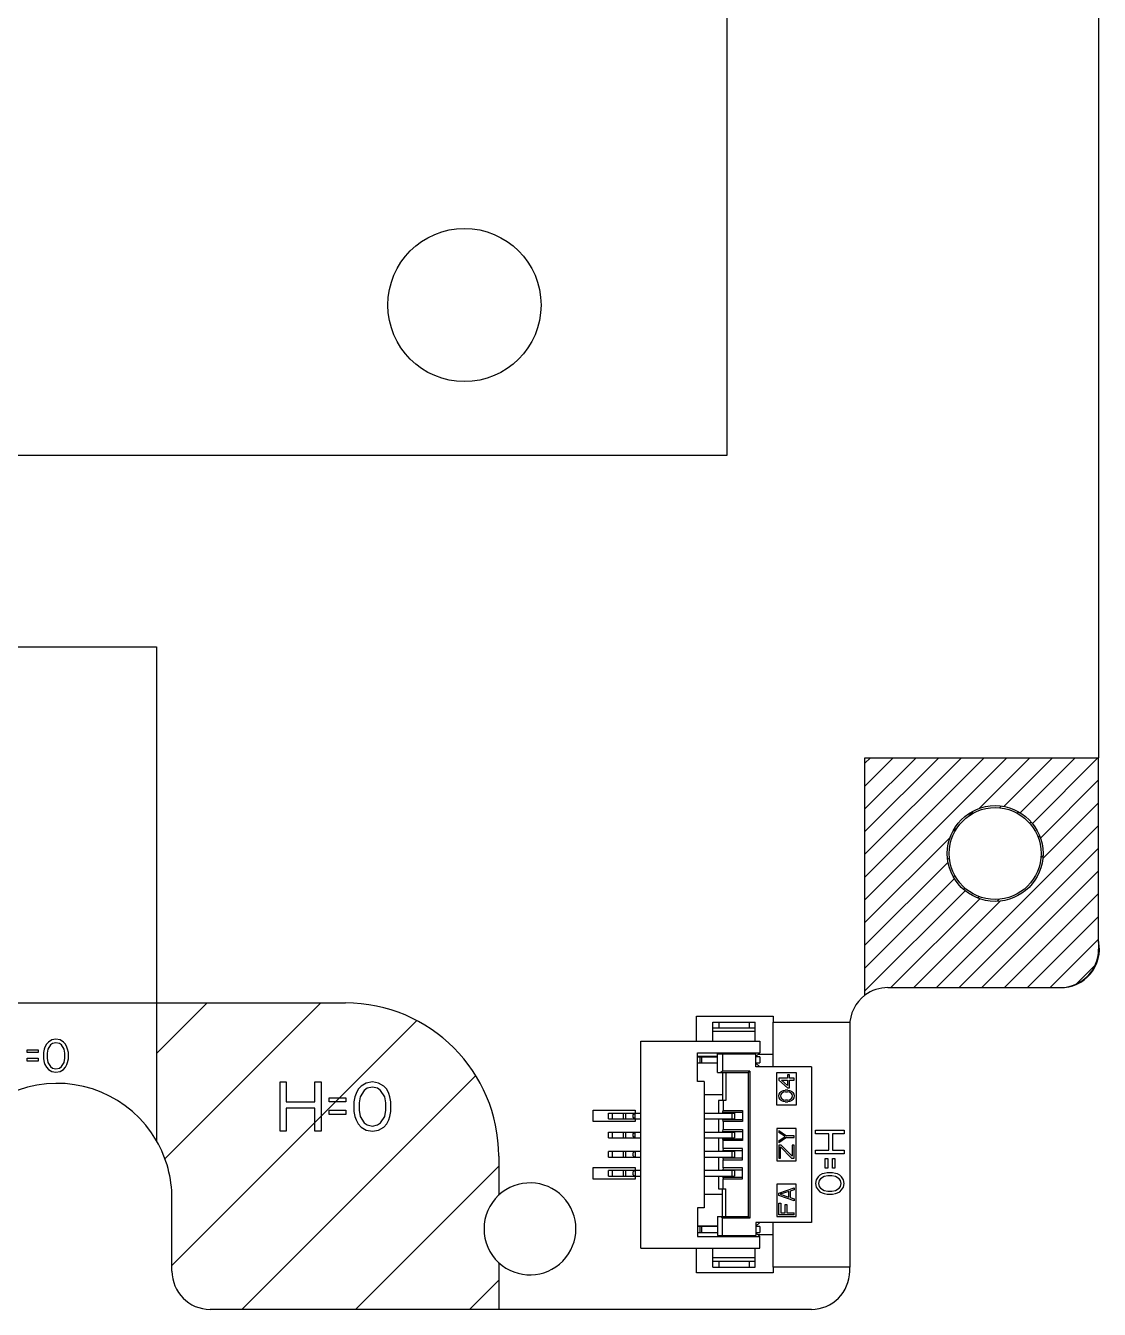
# Model space of a CAD drawing. Header units: millimetres. Extents: x 0 to 420, y 0 to 297.
# Drawn here: x 163.04 to 191.08, y 127.96 to 161.47 of the extents above; entities that cross this region are included whole.
import ezdxf

# ---------------------------------------------------------------- set-up
doc = ezdxf.new("R2010")
doc.units = ezdxf.units.MM
doc.header["$LTSCALE"] = 23.1
doc.layers.add('ASSEM_MEM', color=7, linetype='CONTINUOUS')

msp = doc.modelspace()

# ---------------------------------------------------------------- linework, layer by layer
at = {"layer": 'ASSEM_MEM', "color": 7, "linetype": 'CONTINUOUS'}
for p, q in [((191.06, 198.481), (191.06, 142.355)), ((191.06, 137.555), (191.06, 137.355)), ((180.99, 135.455), (182.09, 135.455)), ((180.99, 134.955), (180.99, 135.455)), ((182.09, 134.955), (182.09, 135.455)), ((180.99, 135.305), (182.09, 135.305)), ((179.11, 134.955), (182.21, 134.955)), ((179.11, 129.555), (179.11, 134.955)), ((182.21, 134.955), (182.21, 134.655)), ((180.59, 134.655), (182.21, 134.655)), ((180.59, 133.905), (180.59, 134.655)), ((181.11, 134.555), (180.59, 134.555)), ((180.59, 134.545), (181.11, 134.545)), ((180.59, 134.395), (181.11, 134.395)), ((180.76, 134.555), (180.76, 134.545)), ((180.76, 134.395), (180.76, 134.385)), ((180.99, 134.555), (180.99, 134.545)), ((181.11, 134.625), (182.11, 134.625)), ((181.11, 134.135), (181.11, 134.625)), ((181.239, 134.625), (181.239, 134.176)), ((182.21, 134.655), (182.11, 134.555)), ((182.11, 134.285), (182.11, 134.625)), ((182.21, 134.545), (182.11, 134.545)), ((182.11, 134.395), (182.21, 134.395)), ((182.21, 134.545), (182.21, 134.395)), ((181.11, 134.385), (180.59, 134.385)), ((181.11, 134.135), (181.91, 134.135)), ((181.239, 134.176), (181.199, 134.135)), ((181.951, 134.176), (181.239, 134.176)), ((181.241, 134.135), (181.241, 133.41)), ((181.329, 134.135), (181.329, 133.41)), ((181.91, 134.135), (181.951, 134.176)), ((181.91, 134.135), (181.91, 130.375)), ((181.951, 134.176), (181.951, 130.335)), ((182.11, 134.385), (182.21, 134.285)), ((183.56, 134.285), (182.11, 134.285)), ((182.66, 134.135), (183.16, 134.135)), ((182.66, 133.285), (182.66, 134.135)), ((182.991, 134.076), (182.94, 134.076)), ((182.94, 134.076), (182.94, 133.992)), ((182.991, 133.992), (182.991, 134.076)), ((183.16, 134.135), (183.16, 133.285)), ((183.56, 134.285), (183.56, 130.225)), ((180.76, 133.905), (180.59, 133.905)), ((180.76, 133.905), (180.76, 130.605)), ((182.94, 133.992), (182.71, 133.992)), ((182.71, 133.992), (182.71, 133.942)), ((182.94, 133.742), (182.71, 133.942)), ((182.778, 133.942), (182.94, 133.942)), ((182.778, 133.942), (182.94, 133.801)), ((182.94, 133.942), (182.94, 133.801)), ((182.94, 133.742), (182.991, 133.742)), ((183.11, 133.992), (182.991, 133.992)), ((182.991, 133.942), (183.11, 133.942)), ((182.991, 133.742), (182.991, 133.942)), ((183.11, 133.942), (183.11, 133.992)), ((181.241, 133.555), (180.76, 133.555)), ((181.329, 133.41), (181.135, 133.41)), ((181.135, 133.41), (181.135, 133.08)), ((181.259, 133.41), (181.259, 133.15)), ((182.71, 133.526), (182.719, 133.576)), ((182.719, 133.476), (182.71, 133.526)), ((182.719, 133.576), (182.744, 133.617)), ((182.744, 133.434), (182.719, 133.476)), ((182.744, 133.617), (182.77, 133.642)), ((182.77, 133.409), (182.744, 133.434)), ((182.761, 133.567), (182.753, 133.526)), ((182.753, 133.526), (182.761, 133.484)), ((182.778, 133.592), (182.761, 133.567)), ((182.761, 133.484), (182.778, 133.459)), ((182.77, 133.642), (182.804, 133.659)), ((182.804, 133.392), (182.77, 133.409)), ((182.83, 133.626), (182.778, 133.592)), ((182.778, 133.459), (182.83, 133.426)), ((182.804, 133.659), (182.83, 133.667)), ((182.83, 133.384), (182.804, 133.392)), ((182.83, 133.667), (182.872, 133.676)), ((182.881, 133.634), (182.83, 133.626)), ((182.83, 133.426), (182.881, 133.417)), ((182.872, 133.376), (182.83, 133.384)), ((182.949, 133.676), (182.872, 133.676)), ((182.881, 133.634), (182.94, 133.634)), ((182.94, 133.417), (182.881, 133.417)), ((182.991, 133.626), (182.94, 133.634)), ((182.94, 133.417), (182.991, 133.426)), ((182.949, 133.676), (182.991, 133.667)), ((182.991, 133.384), (182.949, 133.376)), ((182.991, 133.667), (183.017, 133.659)), ((183.042, 133.592), (182.991, 133.626)), ((182.991, 133.426), (183.042, 133.459)), ((183.017, 133.392), (182.991, 133.384)), ((183.017, 133.659), (183.051, 133.642)), ((183.051, 133.409), (183.017, 133.392)), ((183.059, 133.567), (183.042, 133.592)), ((183.042, 133.459), (183.059, 133.484)), ((183.051, 133.642), (183.076, 133.617)), ((183.076, 133.434), (183.051, 133.409)), ((183.068, 133.526), (183.059, 133.567)), ((183.059, 133.484), (183.068, 133.526)), ((183.076, 133.617), (183.102, 133.576)), ((183.102, 133.476), (183.076, 133.434)), ((183.102, 133.576), (183.11, 133.526)), ((183.11, 133.526), (183.102, 133.476)), ((178.26, 133.08), (179.11, 133.08)), ((178.26, 132.93), (178.26, 133.08)), ((178.91, 133.045), (178.945, 133.08)), ((178.96, 132.93), (178.96, 133.08)), ((180.76, 133.08), (181.553, 133.08)), ((181.246, 133.1), (181.259, 133.15)), ((181.246, 133.1), (181.76, 133.1)), ((181.246, 133.08), (181.246, 133.1)), ((181.259, 133.15), (181.76, 133.15)), ((181.553, 133.08), (181.553, 132.93)), ((181.76, 133.15), (181.76, 132.86)), ((183.16, 133.285), (182.66, 133.285)), ((182.872, 133.376), (182.949, 133.376)), ((178.26, 132.93), (179.11, 132.93)), ((178.91, 132.965), (178.91, 133.045)), ((178.945, 132.93), (178.91, 132.965)), ((180.76, 132.93), (181.553, 132.93)), ((181.135, 132.93), (181.135, 132.58)), ((181.246, 132.91), (181.246, 132.93)), ((181.246, 132.91), (181.76, 132.91)), ((181.259, 132.86), (181.246, 132.91)), ((181.76, 132.86), (181.259, 132.86)), ((181.259, 132.86), (181.259, 132.65)), ((178.26, 132.58), (179.11, 132.58)), ((178.26, 132.43), (178.26, 132.58)), ((178.26, 132.43), (179.11, 132.43)), ((178.91, 132.545), (178.945, 132.58)), ((178.91, 132.465), (178.91, 132.545)), ((178.945, 132.43), (178.91, 132.465)), ((178.96, 132.43), (178.96, 132.58)), ((180.76, 132.58), (181.553, 132.58)), ((180.76, 132.43), (181.553, 132.43)), ((181.135, 132.43), (181.135, 132.08)), ((181.246, 132.6), (181.259, 132.65)), ((181.246, 132.6), (181.76, 132.6)), ((181.246, 132.58), (181.246, 132.6)), ((181.246, 132.41), (181.246, 132.43)), ((181.246, 132.41), (181.76, 132.41)), ((181.259, 132.36), (181.246, 132.41)), ((181.259, 132.65), (181.76, 132.65)), ((181.553, 132.58), (181.553, 132.43)), ((181.76, 132.65), (181.76, 132.36)), ((183.16, 132.68), (182.66, 132.68)), ((182.66, 132.68), (182.66, 131.83)), ((182.71, 132.622), (182.906, 132.489)), ((182.71, 132.622), (182.71, 132.572)), ((182.872, 132.464), (182.71, 132.572)), ((182.71, 132.355), (182.872, 132.464)), ((182.906, 132.439), (182.71, 132.305)), ((183.11, 132.489), (182.906, 132.489)), ((182.906, 132.439), (183.11, 132.439)), ((183.11, 132.439), (183.11, 132.489)), ((183.16, 131.83), (183.16, 132.68)), ((179.11, 132.08), (178.26, 132.08)), ((178.26, 131.93), (178.26, 132.08)), ((178.945, 132.08), (178.91, 132.045)), ((178.91, 131.965), (178.91, 132.045)), ((178.96, 132.08), (178.96, 131.93)), ((181.553, 132.08), (180.76, 132.08)), ((181.259, 132.15), (181.246, 132.1)), ((181.246, 132.1), (181.76, 132.1)), ((181.246, 132.1), (181.246, 132.08)), ((181.76, 132.36), (181.259, 132.36)), ((181.259, 132.15), (181.259, 132.36)), ((181.76, 132.15), (181.259, 132.15)), ((181.553, 132.08), (181.553, 131.93)), ((181.76, 131.86), (181.76, 132.15)), ((182.71, 132.355), (182.71, 132.305)), ((182.77, 132.239), (182.71, 132.239)), ((182.71, 132.239), (182.71, 131.905)), ((183.042, 131.905), (182.753, 132.197)), ((182.753, 131.905), (182.753, 132.197)), ((182.77, 132.239), (183.059, 131.955)), ((183.11, 132.239), (183.059, 132.239)), ((183.059, 132.239), (183.059, 131.955)), ((183.11, 131.905), (183.11, 132.239)), ((178.26, 131.93), (179.11, 131.93)), ((178.91, 131.965), (178.945, 131.93)), ((180.76, 131.93), (181.553, 131.93)), ((181.135, 131.93), (181.135, 131.58)), ((181.246, 131.93), (181.246, 131.91)), ((181.246, 131.91), (181.76, 131.91)), ((181.246, 131.91), (181.259, 131.86)), ((181.259, 131.86), (181.76, 131.86)), ((181.259, 131.65), (181.259, 131.86)), ((182.66, 131.83), (183.16, 131.83)), ((182.71, 131.905), (182.753, 131.905)), ((183.042, 131.905), (183.11, 131.905)), ((179.11, 131.58), (178.26, 131.58)), ((178.26, 131.43), (178.26, 131.58)), ((178.26, 131.43), (179.11, 131.43)), ((178.945, 131.58), (178.91, 131.545)), ((178.91, 131.465), (178.91, 131.545)), ((178.91, 131.465), (178.945, 131.43)), ((178.96, 131.58), (178.96, 131.43)), ((181.553, 131.58), (180.76, 131.58)), ((180.76, 131.43), (181.553, 131.43)), ((181.135, 131.43), (181.135, 131.1)), ((181.259, 131.65), (181.246, 131.6)), ((181.246, 131.6), (181.76, 131.6)), ((181.246, 131.6), (181.246, 131.58)), ((181.246, 131.43), (181.246, 131.41)), ((181.246, 131.41), (181.76, 131.41)), ((181.246, 131.41), (181.259, 131.36)), ((181.76, 131.65), (181.259, 131.65)), ((181.553, 131.58), (181.553, 131.43)), ((181.76, 131.36), (181.76, 131.65)), ((181.135, 131.1), (181.329, 131.1)), ((181.241, 130.375), (181.241, 131.1)), ((181.259, 131.36), (181.76, 131.36)), ((181.259, 131.1), (181.259, 131.36)), ((181.329, 130.375), (181.329, 131.1)), ((183.16, 131.225), (182.66, 131.225)), ((182.66, 131.225), (182.66, 130.375)), ((182.71, 130.992), (183.11, 131.125)), ((183.11, 131.075), (183.008, 131.042)), ((183.008, 131.042), (183.008, 130.875)), ((183.11, 131.125), (183.11, 131.075)), ((183.16, 130.375), (183.16, 131.225)), ((181.241, 130.955), (180.76, 130.955)), ((182.71, 130.925), (182.71, 130.992)), ((183.11, 130.792), (182.71, 130.925)), ((182.71, 130.725), (182.761, 130.725)), ((182.71, 130.425), (182.71, 130.725)), ((182.974, 131.034), (182.744, 130.959)), ((182.744, 130.959), (182.974, 130.884)), ((182.761, 130.725), (182.761, 130.475)), ((182.974, 130.884), (182.974, 131.034)), ((183.008, 130.875), (183.11, 130.842)), ((183.11, 130.842), (183.11, 130.792)), ((180.76, 130.605), (180.59, 130.605)), ((180.59, 130.605), (180.59, 129.855)), ((181.11, 130.375), (181.91, 130.375)), ((181.11, 130.375), (181.11, 129.885)), ((181.239, 130.335), (181.199, 130.375)), ((181.91, 130.375), (181.951, 130.335)), ((182.66, 130.375), (183.16, 130.375)), ((183.11, 130.425), (182.71, 130.425)), ((182.761, 130.475), (182.872, 130.475)), ((182.872, 130.692), (182.923, 130.692)), ((182.872, 130.475), (182.872, 130.692)), ((182.923, 130.692), (182.923, 130.475)), ((182.923, 130.475), (183.11, 130.475)), ((183.11, 130.425), (183.11, 130.475)), ((181.11, 130.125), (180.59, 130.125)), ((181.11, 130.115), (180.59, 130.115)), ((180.76, 130.115), (180.76, 130.125)), ((181.951, 130.335), (181.239, 130.335)), ((181.239, 129.885), (181.239, 130.335)), ((183.56, 130.225), (182.11, 130.225)), ((182.11, 130.225), (182.11, 129.885)), ((182.21, 130.225), (182.11, 130.125)), ((182.21, 130.115), (182.11, 130.115)), ((182.21, 130.115), (182.21, 129.965)), ((180.59, 129.965), (181.11, 129.965)), ((181.11, 129.955), (180.59, 129.955)), ((180.59, 129.855), (182.21, 129.855)), ((180.76, 129.955), (180.76, 129.965)), ((180.99, 129.965), (180.99, 129.955)), ((181.11, 129.885), (182.11, 129.885)), ((182.11, 129.965), (182.21, 129.965)), ((182.11, 129.955), (182.21, 129.855)), ((182.21, 129.555), (182.21, 129.855)), ((179.11, 129.555), (182.21, 129.555)), ((180.99, 129.055), (180.99, 129.555)), ((182.09, 129.055), (182.09, 129.555)), ((182.09, 129.205), (180.99, 129.205)), ((180.99, 129.055), (182.09, 129.055)), ((184.56, 128.955), (184.56, 129.055)), ((183.56, 127.955), (175.393, 127.955))]:
    msp.add_line(p, q, dxfattribs=at)
at = {"layer": 'ASSEM_MEM', "color": 4, "linetype": 'CONTINUOUS'}
for p, q in [((181.36, 150.255), (181.36, 162.255)), ((111.36, 150.255), (181.36, 150.255)), ((120.26, 145.255), (166.46, 145.255)), ((166.46, 145.255), (166.46, 132.352)), ((184.96, 142.355), (191.06, 142.355)), ((184.96, 136.155), (184.96, 142.355)), ((191.06, 137.555), (191.06, 142.355)), ((185.56, 136.355), (190.06, 136.355)), ((160.86, 135.955), (171.393, 135.955)), ((182.56, 135.455), (184.56, 135.455)), ((182.56, 134.285), (182.56, 135.455)), ((184.56, 135.455), (184.56, 129.055)), ((163.079, 134.731), (163.365, 134.731)), ((163.079, 134.658), (163.079, 134.731)), ((163.365, 134.731), (163.365, 134.658)), ((163.527, 134.749), (163.509, 134.658)), ((163.544, 134.804), (163.527, 134.749)), ((163.58, 134.878), (163.544, 134.804)), ((163.634, 134.932), (163.58, 134.878)), ((163.616, 134.749), (163.598, 134.64)), ((163.688, 134.859), (163.616, 134.749)), ((163.724, 134.987), (163.634, 134.932)), ((163.742, 134.896), (163.688, 134.859)), ((163.831, 135.006), (163.724, 134.987)), ((163.831, 134.914), (163.742, 134.896)), ((163.939, 134.987), (163.831, 135.006)), ((163.921, 134.896), (163.831, 134.914)), ((163.974, 134.859), (163.921, 134.896)), ((164.028, 134.932), (163.939, 134.987)), ((164.046, 134.749), (163.974, 134.859)), ((164.082, 134.878), (164.028, 134.932)), ((164.064, 134.64), (164.046, 134.749)), ((164.118, 134.804), (164.082, 134.878)), ((164.136, 134.749), (164.118, 134.804)), ((164.154, 134.658), (164.136, 134.749)), ((163.365, 134.658), (163.079, 134.658)), ((163.079, 134.512), (163.365, 134.512)), ((163.079, 134.438), (163.079, 134.512)), ((163.365, 134.438), (163.079, 134.438)), ((163.365, 134.512), (163.365, 134.438)), ((163.509, 134.658), (163.509, 134.493)), ((163.509, 134.493), (163.527, 134.402)), ((163.527, 134.402), (163.544, 134.347)), ((163.598, 134.64), (163.598, 134.512)), ((163.598, 134.512), (163.616, 134.402)), ((163.616, 134.402), (163.688, 134.292)), ((163.974, 134.292), (164.046, 134.402)), ((164.046, 134.402), (164.064, 134.512)), ((164.064, 134.512), (164.064, 134.64)), ((164.118, 134.347), (164.136, 134.402)), ((164.136, 134.402), (164.154, 134.493)), ((164.154, 134.493), (164.154, 134.658)), ((163.544, 134.347), (163.58, 134.274)), ((163.58, 134.274), (163.634, 134.219)), ((163.634, 134.219), (163.724, 134.164)), ((163.688, 134.292), (163.742, 134.255)), ((163.724, 134.164), (163.831, 134.146)), ((163.742, 134.255), (163.831, 134.237)), ((163.831, 134.237), (163.921, 134.255)), ((163.831, 134.146), (163.939, 134.164)), ((163.921, 134.255), (163.974, 134.292)), ((163.939, 134.164), (164.028, 134.219)), ((164.028, 134.219), (164.082, 134.274)), ((164.082, 134.274), (164.118, 134.347)), ((175.393, 131.955), (175.393, 130.934)), ((166.86, 128.955), (166.86, 130.855)), ((182.56, 129.055), (182.56, 130.225)), ((175.393, 129.177), (175.393, 127.955)), ((184.56, 129.055), (182.56, 129.055)), ((175.393, 127.955), (167.86, 127.955))]:
    msp.add_line(p, q, dxfattribs=at)
at = {"layer": 'ASSEM_MEM', "color": 2, "linetype": 'CONTINUOUS'}
for p, q in [((184.96, 142.211), (185.105, 142.355)), ((184.96, 141.617), (185.699, 142.355)), ((184.96, 141.023), (186.293, 142.355)), ((184.96, 140.429), (186.887, 142.355)), ((184.96, 139.835), (187.481, 142.355)), ((184.96, 139.241), (188.075, 142.355)), ((184.96, 138.647), (188.669, 142.355)), ((187.94, 141.033), (189.263, 142.355)), ((188.586, 141.085), (189.857, 142.355)), ((189.015, 140.92), (190.451, 142.355)), ((189.332, 140.642), (191.045, 142.355)), ((189.543, 140.26), (191.06, 141.777)), ((189.604, 139.727), (191.06, 141.183)), ((187.67, 140.837), (187.777, 140.944)), ((188.477, 141.05), (188.509, 141.082)), ((188.932, 140.911), (188.958, 140.937)), ((186.826, 136.355), (191.06, 140.589)), ((187.272, 140.439), (187.379, 140.546)), ((189.262, 140.647), (189.288, 140.673)), ((184.96, 138.053), (187.183, 140.276)), ((189.484, 140.276), (189.516, 140.307)), ((187.42, 136.355), (191.06, 139.995)), ((189.556, 139.753), (189.601, 139.798)), ((184.96, 137.459), (187.131, 139.63)), ((187.134, 139.707), (187.166, 139.739)), ((184.96, 136.865), (187.296, 139.201)), ((187.279, 139.258), (187.305, 139.284)), ((188.014, 136.355), (191.06, 139.401)), ((184.96, 136.271), (187.573, 138.884)), ((187.542, 138.927), (187.569, 138.954)), ((188.608, 136.355), (191.06, 138.808)), ((185.638, 136.355), (187.956, 138.673)), ((186.232, 136.355), (188.489, 138.612)), ((187.909, 138.7), (187.94, 138.731)), ((188.417, 138.615), (188.463, 138.66)), ((189.202, 136.355), (191.06, 138.214)), ((189.796, 136.355), (191.06, 137.62)), ((190.468, 136.433), (191.002, 136.968)), ((166.46, 134.638), (167.778, 135.955)), ((166.678, 131.886), (170.748, 135.955)), ((166.86, 129.098), (173.257, 135.495)), ((168.687, 127.955), (174.793, 134.061)), ((171.657, 127.955), (175.393, 131.691)), ((174.627, 127.955), (175.393, 128.721))]:
    msp.add_line(p, q, dxfattribs=at)
at = {"layer": 'ASSEM_MEM', "color": 7, "linetype": 'CONTINUOUS', "true_color": 0x00beeb}
for p, q in [((180.56, 135.605), (182.56, 135.605)), ((180.56, 134.955), (180.56, 135.605)), ((182.56, 135.605), (182.56, 135.455)), ((182.56, 134.605), (182.16, 134.605)), ((177.86, 133.155), (178.96, 133.155)), ((177.86, 132.855), (177.86, 133.155)), ((178.96, 133.155), (178.96, 133.08)), ((178.96, 132.855), (177.86, 132.855)), ((178.96, 132.93), (178.96, 132.855)), ((177.86, 131.655), (178.96, 131.655)), ((177.86, 131.355), (177.86, 131.655)), ((178.96, 131.655), (178.96, 131.58)), ((178.96, 131.43), (178.96, 131.355)), ((178.96, 131.355), (177.86, 131.355)), ((182.16, 129.905), (182.56, 129.905)), ((180.56, 128.905), (180.56, 129.555)), ((182.56, 129.055), (182.56, 128.905)), ((182.56, 128.905), (180.56, 128.905))]:
    msp.add_line(p, q, dxfattribs=at)
at = {"layer": 'ASSEM_MEM', "color": 9, "linetype": 'CONTINUOUS'}
for p, q in [((181.14, 135.455), (181.14, 135.305)), ((181.94, 135.305), (181.94, 135.455)), ((182.09, 135.205), (180.99, 135.205)), ((180.654, 134.395), (180.654, 134.545)), ((180.688, 134.545), (180.688, 134.395)), ((178.36, 133.08), (178.36, 132.93)), ((178.65, 132.93), (178.65, 133.08)), ((178.707, 133.08), (178.707, 132.93)), ((178.937, 133.072), (178.937, 133.08)), ((181.493, 132.93), (181.493, 133.08)), ((178.937, 132.93), (178.937, 132.939)), ((178.36, 132.58), (178.36, 132.43)), ((178.65, 132.43), (178.65, 132.58)), ((178.707, 132.58), (178.707, 132.43)), ((178.937, 132.572), (178.937, 132.58)), ((178.937, 132.43), (178.937, 132.439)), ((181.493, 132.43), (181.493, 132.58)), ((178.36, 132.08), (178.36, 131.93)), ((178.65, 131.93), (178.65, 132.08)), ((178.707, 132.08), (178.707, 131.93)), ((178.937, 132.072), (178.937, 132.08)), ((181.493, 131.93), (181.493, 132.08)), ((178.937, 131.93), (178.937, 131.939)), ((178.36, 131.58), (178.36, 131.43)), ((178.65, 131.43), (178.65, 131.58)), ((178.707, 131.58), (178.707, 131.43)), ((178.937, 131.572), (178.937, 131.58)), ((178.937, 131.43), (178.937, 131.439)), ((181.493, 131.43), (181.493, 131.58)), ((180.654, 129.965), (180.654, 130.115)), ((180.688, 130.115), (180.688, 129.965)), ((180.99, 129.305), (182.09, 129.305)), ((181.14, 129.205), (181.14, 129.055)), ((181.94, 129.055), (181.94, 129.205))]:
    msp.add_line(p, q, dxfattribs=at)
at = {"layer": 'ASSEM_MEM', "color": 40, "linetype": 'CONTINUOUS'}
for p, q in [((169.682, 133.891), (169.843, 133.891)), ((169.682, 132.604), (169.682, 133.891)), ((169.843, 133.891), (169.843, 133.37)), ((170.594, 133.891), (170.755, 133.891)), ((170.594, 133.37), (170.594, 133.891)), ((170.755, 133.891), (170.755, 132.604)), ((171.801, 133.781), (171.72, 133.699)), ((171.935, 133.863), (171.801, 133.781)), ((171.962, 133.726), (171.881, 133.672)), ((172.096, 133.891), (171.935, 133.863)), ((172.096, 133.754), (171.962, 133.726)), ((172.257, 133.863), (172.096, 133.891)), ((172.23, 133.726), (172.096, 133.754)), ((172.31, 133.672), (172.23, 133.726)), ((172.391, 133.781), (172.257, 133.863)), ((172.471, 133.699), (172.391, 133.781)), ((170.969, 133.48), (171.398, 133.48)), ((170.969, 133.37), (170.969, 133.48)), ((171.398, 133.48), (171.398, 133.37)), ((171.64, 133.507), (171.613, 133.37)), ((171.667, 133.59), (171.64, 133.507)), ((171.72, 133.699), (171.667, 133.59)), ((171.774, 133.507), (171.747, 133.343)), ((171.881, 133.672), (171.774, 133.507)), ((172.417, 133.507), (172.31, 133.672)), ((172.444, 133.343), (172.417, 133.507)), ((172.525, 133.59), (172.471, 133.699)), ((172.552, 133.507), (172.525, 133.59)), ((172.578, 133.37), (172.552, 133.507)), ((169.843, 133.37), (170.594, 133.37)), ((170.594, 133.206), (169.843, 133.206)), ((169.843, 133.206), (169.843, 132.604)), ((170.594, 132.604), (170.594, 133.206)), ((171.398, 133.37), (170.969, 133.37)), ((170.969, 133.151), (171.398, 133.151)), ((170.969, 133.042), (170.969, 133.151)), ((171.398, 133.151), (171.398, 133.042)), ((171.613, 133.37), (171.613, 133.124)), ((171.613, 133.124), (171.64, 132.987)), ((171.747, 133.343), (171.747, 133.151)), ((171.747, 133.151), (171.774, 132.987)), ((172.417, 132.987), (172.444, 133.151)), ((172.444, 133.151), (172.444, 133.343)), ((172.552, 132.987), (172.578, 133.124)), ((172.578, 133.124), (172.578, 133.37)), ((171.398, 133.042), (170.969, 133.042)), ((171.64, 132.987), (171.667, 132.905)), ((171.667, 132.905), (171.72, 132.795)), ((171.72, 132.795), (171.801, 132.713)), ((171.774, 132.987), (171.881, 132.823)), ((171.801, 132.713), (171.935, 132.631)), ((171.881, 132.823), (171.962, 132.768)), ((171.962, 132.768), (172.096, 132.741)), ((172.096, 132.741), (172.23, 132.768)), ((172.23, 132.768), (172.31, 132.823)), ((172.257, 132.631), (172.391, 132.713)), ((172.31, 132.823), (172.417, 132.987)), ((172.391, 132.713), (172.471, 132.795)), ((172.471, 132.795), (172.525, 132.905)), ((172.525, 132.905), (172.552, 132.987)), ((169.843, 132.604), (169.682, 132.604)), ((170.755, 132.604), (170.594, 132.604)), ((171.935, 132.631), (172.096, 132.604)), ((172.096, 132.604), (172.257, 132.631)), ((183.67, 132.633), (184.413, 132.633)), ((183.67, 132.54), (183.67, 132.633)), ((184.018, 132.54), (183.67, 132.54)), ((184.018, 132.107), (184.018, 132.54)), ((184.413, 132.54), (184.112, 132.54)), ((184.112, 132.54), (184.112, 132.107)), ((184.413, 132.633), (184.413, 132.54)), ((183.67, 132.107), (184.018, 132.107)), ((183.67, 132.015), (183.67, 132.107)), ((184.112, 132.107), (184.413, 132.107)), ((184.413, 132.107), (184.413, 132.015)), ((184.413, 132.015), (183.67, 132.015)), ((183.923, 131.891), (183.986, 131.891)), ((183.923, 131.643), (183.923, 131.891)), ((183.986, 131.891), (183.986, 131.643)), ((184.112, 131.891), (184.176, 131.891)), ((184.112, 131.643), (184.112, 131.891)), ((184.176, 131.891), (184.176, 131.643)), ((183.733, 131.411), (183.686, 131.334)), ((183.781, 131.458), (183.733, 131.411)), ((183.844, 131.489), (183.781, 131.458)), ((183.891, 131.427), (183.797, 131.365)), ((183.891, 131.504), (183.844, 131.489)), ((183.97, 131.52), (183.891, 131.504)), ((183.986, 131.442), (183.891, 131.427)), ((183.986, 131.643), (183.923, 131.643)), ((184.112, 131.52), (183.97, 131.52)), ((184.097, 131.442), (183.986, 131.442)), ((184.191, 131.427), (184.097, 131.442)), ((184.176, 131.643), (184.112, 131.643)), ((184.191, 131.504), (184.112, 131.52)), ((184.239, 131.489), (184.191, 131.504)), ((184.286, 131.365), (184.191, 131.427)), ((184.302, 131.458), (184.239, 131.489)), ((184.349, 131.411), (184.302, 131.458)), ((184.397, 131.334), (184.349, 131.411)), ((183.686, 131.334), (183.67, 131.241)), ((183.67, 131.241), (183.686, 131.148)), ((183.686, 131.148), (183.733, 131.071)), ((183.733, 131.071), (183.781, 131.025)), ((183.765, 131.318), (183.749, 131.241)), ((183.749, 131.241), (183.765, 131.164)), ((183.797, 131.365), (183.765, 131.318)), ((183.765, 131.164), (183.797, 131.117)), ((183.797, 131.117), (183.891, 131.055)), ((183.891, 131.055), (183.986, 131.04)), ((183.986, 131.04), (184.097, 131.04)), ((184.097, 131.04), (184.191, 131.055)), ((184.191, 131.055), (184.286, 131.117)), ((184.318, 131.318), (184.286, 131.365)), ((184.286, 131.117), (184.318, 131.164)), ((184.302, 131.025), (184.349, 131.071)), ((184.334, 131.241), (184.318, 131.318)), ((184.318, 131.164), (184.334, 131.241)), ((184.349, 131.071), (184.397, 131.148)), ((184.413, 131.241), (184.397, 131.334)), ((184.397, 131.148), (184.413, 131.241)), ((183.781, 131.025), (183.844, 130.994)), ((183.844, 130.994), (183.891, 130.978)), ((183.891, 130.978), (183.97, 130.963)), ((183.97, 130.963), (184.112, 130.963)), ((184.112, 130.963), (184.191, 130.978)), ((184.191, 130.978), (184.239, 130.994)), ((184.239, 130.994), (184.302, 131.025))]:
    msp.add_line(p, q, dxfattribs=at)
at = {"layer": 'ASSEM_MEM', "color": 7, "linetype": 'CONTINUOUS'}
msp.add_circle((174.5, 154.175), 2, dxfattribs=at)
at = {"layer": 'ASSEM_MEM', "color": 4, "linetype": 'CONTINUOUS'}
for radius in [1.25, 1.2]:
    msp.add_circle((188.36, 139.855), radius, dxfattribs=at)
for centre, radius, start, end in [((190.081, 137.355), 1, 268.8397, 11.549), ((185.56, 135.355), 1, 90, 126.8702), ((171.393, 131.955), 4, 0, 90), ((163.86, 130.855), 3, 0, 29.9264), ((176.21, 130.055), 1.2, 132.9574, 227.0426), ((167.86, 128.955), 1, 180, 270)]:
    msp.add_arc(centre, radius, start, end, dxfattribs=at)
at = {"layer": 'ASSEM_MEM', "color": 7, "linetype": 'CONTINUOUS'}
for centre, radius, start, end in [((190.06, 137.355), 1, 270, 360), ((185.56, 135.355), 1, 126.8702, 180), ((163.86, 130.855), 3, 29.9264, 180), ((176.21, 130.055), 1.2, 227.0426, 132.9574), ((183.56, 128.955), 1, 270, 360)]:
    msp.add_arc(centre, radius, start, end, dxfattribs=at)

doc.saveas('drawing.dxf')
